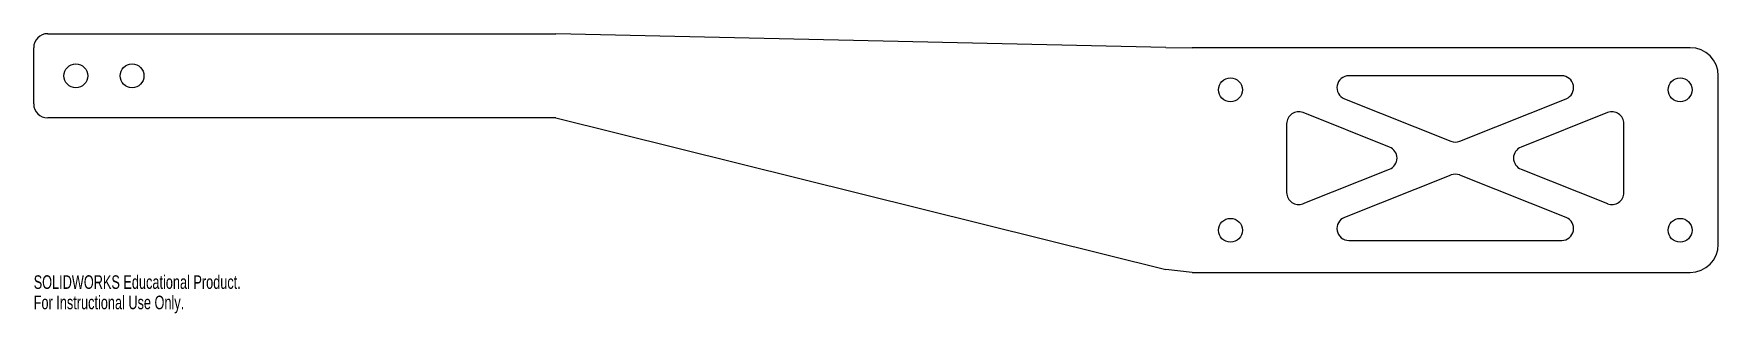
# Model space of a CAD drawing. Header units: millimetres. Extents: x -506 to 94, y -55 to 45.
import ezdxf

# ---------------------------------------------------------------- set-up
doc = ezdxf.new("R2010")
doc.units = ezdxf.units.MM
doc.styles.add('SLDTEXTSTYLE0', font='TXT', dxfattribs={"width": 0.7})

msp = doc.modelspace()

# ---------------------------------------------------------------- linework, layer by layer
at = {"color": 7, "linetype": 'Continuous', "lineweight": 25}
for p, q in [((-500.85, 45), (-320.02, 45)), ((-103.02, 40.09), (-320.02, 45)), ((-505.85, 20), (-505.85, 40)), ((-103.02, 40.09), (-93.6, 40)), ((83.6, 40), (-93.6, 40)), ((37.87, 30), (-37.87, 30)), ((93.6, -30), (93.6, 30)), ((-39.44, 21.8), (-1.57, 6.7)), ((1.57, 6.7), (39.44, 21.8)), ((-320.02, 15), (-500.85, 15)), ((-320.02, 15), (-103.02, -39)), ((-60, 12.96), (-60, -11.58)), ((-23.4, 4.64), (-54.18, 16.91)), ((54.18, 16.91), (23.4, 4.64)), ((60, -11.58), (60, 12.96)), ((-54.18, -15.52), (-23.4, -3.25)), ((-1.57, -5.32), (-39.44, -20.41)), ((39.44, -20.41), (1.57, -5.32)), ((23.4, -3.25), (54.18, -15.52)), ((-37.87, -28.61), (37.87, -28.61)), ((-93.6, -40), (-103.02, -39)), ((-93.6, -40), (83.6, -40))]:
    msp.add_line(p, q, dxfattribs=at)
for centre in [(-490.85, 30), (-470.85, 30), (-80, 25), (80, 25), (-80, -25), (80, -25)]:
    msp.add_circle(centre, 4.25, dxfattribs=at)
for centre, radius, start, end in [((-500.85, 40), 5, 90, 180), ((83.6, 30), 10, 0, 90), ((-37.87, 25.75), 4.25, 90, 248.26154), ((37.87, 25.75), 4.25, 291.73846, 90), ((-500.85, 20), 5, 180, 270), ((-55.75, 12.96), 4.25, 68.26154, 180), ((55.75, 12.96), 4.25, 0, 111.73846), ((0, 10.65), 4.25, 248.26154, 291.73846), ((-24.98, 0.69), 4.25, 291.73846, 68.26154), ((24.98, 0.69), 4.25, 111.73846, 248.26154), ((0, -9.26), 4.25, 68.26154, 111.73846), ((-55.75, -11.58), 4.25, 180, 291.73846), ((55.75, -11.58), 4.25, 248.26154, 0), ((-37.87, -24.36), 4.25, 111.73846, 270), ((37.87, -24.36), 4.25, 270, 68.26154), ((83.6, -30), 10, 270, 0)]:
    msp.add_arc(centre, radius, start, end, dxfattribs=at)

# ---------------------------------------------------------------- texts
at = {"color": 7, "linetype": 'Continuous', "char_height": 4.8336, "attachment_point": 1, "style": 'SLDTEXTSTYLE0'}
for s, insert in [('SOLIDWORKS Educational Product.', (-505.85, -41.02)), ('For Instructional Use Only.', (-505.85, -48.27))]:
    msp.add_mtext(s, dxfattribs=dict(at, insert=insert))

doc.saveas('drawing.dxf')
